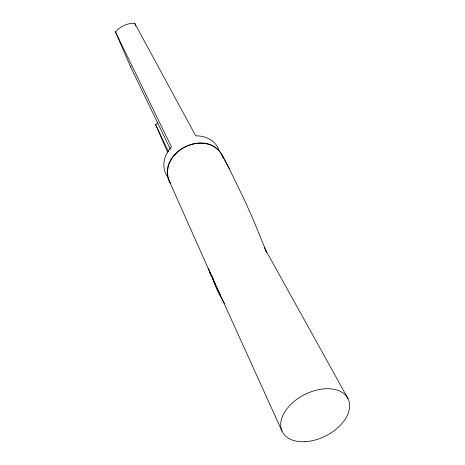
<?xml version="1.0" encoding="UTF-8"?>
<svg xmlns="http://www.w3.org/2000/svg" width="465" height="465" viewBox="0 0 465 465"><rect width="100%" height="100%" fill="white"/><g stroke="black" fill="none" stroke-linecap="round" stroke-linejoin="round"><path stroke-width="0.7" d="M130.938 66.571L130.45 66.547L170.382 149.224M224.502 303.383C219.608 295.217 214.813 286.394 212.552 277.117L213.051 279.808L215.033 283.987L213.743 281.714M265.341 249.513L348.012 398.627M167.76 177.084A29.15 24.128 -27.1 0 1 169.946 148.637L171.446 146.917L115.448 31.922L115.768 31.527A23.128 21.251 -27.5 0 1 134.693 23.25L195.748 135.85A29.15 24.128 -27.1 0 1 218.846 149.724M266.416 251.815L253.012 219.131L244.91 200.985L229.262 168.615L222.038 154.88L219.422 151.049L213.9 146.516L209.343 144.47L204.263 143.313L198.863 143.098L193.335 143.83L187.901 145.499L182.757 148.027L178.112 151.328L172.445 157.443L168.754 164.459L167.33 171.788L168.254 178.804L220.346 295.664L220.032 294.345M229.262 168.615L222.038 154.88L223.34 158.088M169.068 180.978L170.614 183.751C152.7 152.729 211.325 124.411 223.531 158.699M168.499 151.607L155.665 124.73L155.967 124.382A21.402 18.199 -26.3 0 1 157.513 122.876M211.284 275.187L281.993 431.101M115.355 31.707L130.537 66.745M155.583 124.55L167.65 152.404M134.693 23.25L135.797 25.912M211.778 276.53A26.459 19.885 -26.4 0 1 208.802 268.352M265.277 249.461A29.911 22.43 -26.7 0 1 266.375 252.542M212.883 278.029A29.911 22.43 -26.7 0 1 210.25 272.072M264.341 247.74A29.911 22.43 -26.7 0 1 264.986 248.88M304.999 441.698A36.799 23.204 -26.7 0 0 348.808 400.487A36.799 23.204 -26.7 0 0 291.735 403.539A36.799 23.204 -26.7 0 0 304.999 441.698"/></g></svg>
